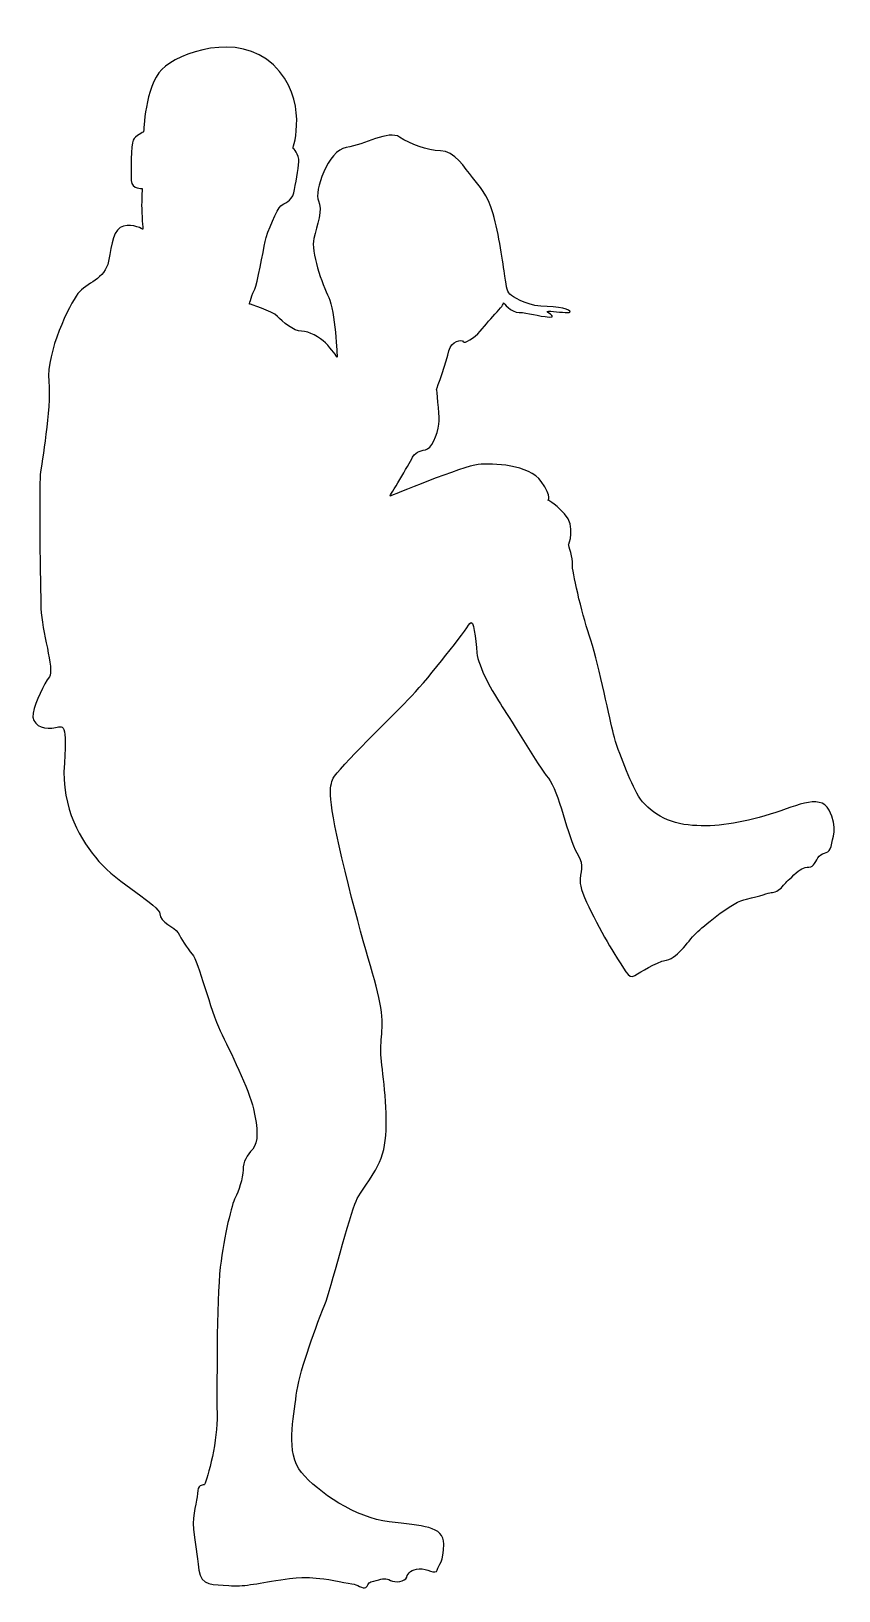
# Model space of a CAD drawing. Header units: centimetres. Extents: x -5 to 5, y -9.5 to 9.7.
import ezdxf

# ---------------------------------------------------------------- set-up
doc = ezdxf.new("R2010")
doc.units = ezdxf.units.CM
doc.header["$MEASUREMENT"] = 0
doc.layers.add('Camada 1', color=7, linetype='Continuous')

msp = doc.modelspace()

# ---------------------------------------------------------------- linework, layer by layer
at = {"layer": 'Camada 1'}
msp.add_open_spline([(-1.33923, -5.99616), (-1.48785, -6.36764), (-1.6593, -6.85227), (-1.69128, -7.11635), (-1.69128, -7.11635), (-1.72329, -7.38038), (-1.8273, -7.82842), (-1.62728, -8.0684), (-1.62728, -8.0684), (-1.42725, -8.30843), (-0.95516, -8.62847), (-0.54712, -8.67647), (-0.54712, -8.67647), (-0.13908, -8.72452), (0.12495, -8.72452), (0.12495, -8.94851), (0.12495, -8.94851), (0.12495, -9.17253), (0.06095, -9.20455), (0.04494, -9.26855), (0.04494, -9.26855), (0.02896, -9.33255), (-0.08309, -9.24453), (-0.17906, -9.25257), (-0.17906, -9.25257), (-0.27508, -9.26059), (-0.31511, -9.30057), (-0.33114, -9.3566), (-0.33114, -9.3566), (-0.34709, -9.41259), (-0.4751, -9.42865), (-0.53111, -9.39661), (-0.53111, -9.39661), (-0.58712, -9.3646), (-0.61914, -9.37259), (-0.70716, -9.39661), (-0.70716, -9.39661), (-0.79519, -9.42058), (-0.78714, -9.41259), (-0.81916, -9.46866), (-0.81916, -9.46866), (-0.85117, -9.52462), (-0.92317, -9.45265), (-0.97915, -9.44464), (-0.97915, -9.44464), (-1.03516, -9.4366), (-1.27519, -9.38066), (-1.40322, -9.37259), (-1.40322, -9.37259), (-1.5312, -9.3646), (-1.56319, -9.34063), (-1.88325, -9.38857), (-1.88325, -9.38857), (-2.20332, -9.43657), (-2.33929, -9.4766), (-2.52333, -9.46062), (-2.52333, -9.46062), (-2.70732, -9.44464), (-2.86737, -9.46866), (-2.89137, -9.26859), (-2.89137, -9.26859), (-2.91537, -9.06856), (-2.9314, -8.95657), (-2.95537, -8.76453), (-2.95537, -8.76453), (-2.97939, -8.5725), (-2.90737, -8.42846), (-2.90737, -8.32445), (-2.90737, -8.32445), (-2.90737, -8.22044), (-2.85136, -8.22044), (-2.82733, -8.22044), (-2.82733, -8.22044), (-2.80336, -8.22044), (-2.66736, -7.7244), (-2.66736, -7.41232), (-2.66736, -7.41232), (-2.66736, -7.1003), (-2.6753, -5.94015), (-2.62735, -5.5401), (-2.62735, -5.5401), (-2.57935, -5.1401), (-2.48334, -4.75603), (-2.44331, -4.68401), (-2.44331, -4.68401), (-2.4033, -4.61199), (-2.34729, -4.44401), (-2.34729, -4.34), (-2.34729, -4.34), (-2.34729, -4.23597), (-2.29929, -4.16397), (-2.2273, -4.08391), (-2.2273, -4.08391), (-2.15525, -4.00395), (-2.1633, -3.82793), (-2.21926, -3.5879), (-2.21926, -3.5879), (-2.27525, -3.34787), (-2.50731, -2.87583), (-2.62735, -2.62773), (-2.62735, -2.62773), (-2.74734, -2.37976), (-2.89942, -1.76371), (-2.97133, -1.68364), (-2.97133, -1.68364), (-3.04338, -1.60363), (-3.10738, -1.49161), (-3.14738, -1.41961), (-3.14738, -1.41961), (-3.18739, -1.34756), (-3.37138, -1.2916), (-3.37138, -1.18754), (-3.37138, -1.18754), (-3.37138, -1.08353), (-3.90748, -0.79551), (-4.12351, -0.53947), (-4.12351, -0.53947), (-4.33949, -0.28349), (-4.58756, 0.10058), (-4.54753, 0.6687), (-4.54753, 0.6687), (-4.50752, 1.23671), (-4.57954, 1.1087), (-4.69959, 1.10074), (-4.69959, 1.10074), (-4.81958, 1.09275), (-4.9556, 1.14075), (-4.93163, 1.28478), (-4.93163, 1.28478), (-4.90761, 1.42879), (-4.79558, 1.64483), (-4.73158, 1.7328), (-4.73158, 1.7328), (-4.6676, 1.82083), (-4.82757, 2.30888), (-4.83559, 2.57291), (-4.83559, 2.57291), (-4.84361, 2.83696), (-4.85956, 4.06111), (-4.84361, 4.22111), (-4.84361, 4.22111), (-4.82758, 4.38113), (-4.70756, 5.01319), (-4.73955, 5.37321), (-4.73955, 5.37321), (-4.77159, 5.73328), (-4.48354, 6.3174), (-4.37956, 6.45337), (-4.37956, 6.45337), (-4.2755, 6.58937), (-4.04349, 6.62937), (-4.00351, 6.85342), (-4.00351, 6.85342), (-3.96348, 7.07747), (-3.93951, 7.25347), (-3.81947, 7.28543), (-3.81947, 7.28543), (-3.69945, 7.3175), (-3.57947, 7.24548), (-3.57947, 7.24548), (-3.57947, 7.24548), (-3.57947, 7.24548), (-3.5955, 7.42947), (-3.5955, 7.54152), (-3.5955, 7.54152), (-3.5955, 7.65352), (-3.58748, 7.74954), (-3.58748, 7.74954), (-3.58748, 7.74954), (-3.58748, 7.74954), (-3.71549, 7.73351), (-3.7235, 7.84556), (-3.7235, 7.84556), (-3.73146, 7.95751), (-3.7235, 8.28556), (-3.69948, 8.34157), (-3.69948, 8.34157), (-3.67548, 8.39761), (-3.5715, 8.44563), (-3.5715, 8.44563), (-3.5715, 8.44563), (-3.5715, 8.44563), (-3.55547, 9.0057), (-3.34745, 9.21372), (-3.34745, 9.21372), (-3.13946, 9.42174), (-2.41135, 9.68576), (-1.97133, 9.26971), (-1.97133, 9.26971), (-1.53127, 8.85363), (-1.7313, 8.24556), (-1.7313, 8.24556), (-1.7313, 8.24556), (-1.7313, 8.24556), (-1.65126, 8.16558), (-1.65931, 8.07755), (-1.65931, 8.07755), (-1.66725, 7.98958), (-1.69932, 7.79754), (-1.72329, 7.69353), (-1.72329, 7.69353), (-1.74726, 7.58947), (-1.84328, 7.5655), (-1.88331, 7.53348), (-1.88331, 7.53348), (-1.92329, 7.50147), (-2.05137, 7.21344), (-2.07534, 7.09345), (-2.07534, 7.09345), (-2.09931, 6.97341), (-2.17136, 6.56537), (-2.20337, 6.50936), (-2.20337, 6.50936), (-2.23533, 6.45337), (-2.26735, 6.32532), (-2.26735, 6.32532), (-2.26735, 6.32532), (-2.26735, 6.32532), (-1.98731, 6.23735), (-1.92326, 6.17329), (-1.92326, 6.17329), (-1.85926, 6.10931), (-1.72326, 5.9893), (-1.62724, 5.9893), (-1.62724, 5.9893), (-1.53122, 5.9893), (-1.40324, 5.91725), (-1.3312, 5.84529), (-1.3312, 5.84529), (-1.25921, 5.7733), (-1.18719, 5.66924), (-1.18719, 5.66924), (-1.18719, 5.66924), (-1.18719, 5.66924), (-1.21121, 6.24534), (-1.2912, 6.40536), (-1.2912, 6.40536), (-1.37118, 6.56535), (-1.51525, 6.97342), (-1.47524, 7.13344), (-1.47524, 7.13344), (-1.43523, 7.29349), (-1.36324, 7.49346), (-1.41923, 7.59755), (-1.41923, 7.59755), (-1.47524, 7.70156), (-1.29924, 8.2216), (-1.07514, 8.25361), (-1.07514, 8.25361), (-0.85117, 8.28557), (-0.55507, 8.46964), (-0.41911, 8.38159), (-0.41911, 8.38159), (-0.28306, 8.29362), (-0.08309, 8.21358), (0.08497, 8.21358), (0.08497, 8.21358), (0.25298, 8.21358), (0.38898, 7.99752), (0.477, 7.88558), (0.477, 7.88558), (0.56503, 7.77358), (0.66099, 7.68555), (0.73304, 7.43746), (0.73304, 7.43746), (0.80503, 7.18947), (0.85303, 6.8214), (0.87705, 6.66943), (0.87705, 6.66943), (0.90102, 6.5174), (0.90102, 6.4694), (0.95703, 6.42935), (0.95703, 6.42935), (1.01302, 6.38937), (1.18103, 6.29335), (1.39709, 6.29335), (1.39709, 6.29335), (1.6131, 6.29335), (1.71718, 6.22935), (1.66911, 6.2213), (1.66911, 6.2213), (1.62111, 6.21331), (1.48512, 6.23733), (1.41307, 6.23733), (1.41307, 6.23733), (1.34108, 6.23733), (1.54912, 6.15732), (1.42111, 6.16534), (1.42111, 6.16534), (1.29308, 6.17328), (1.15706, 6.2213), (1.05305, 6.2213), (1.05305, 6.2213), (0.94902, 6.2213), (0.86104, 6.34134), (0.86104, 6.34134), (0.86104, 6.34134), (0.86104, 6.34134), (0.853, 6.30133), (0.78098, 6.22934), (0.78098, 6.22934), (0.70904, 6.15732), (0.64498, 6.06929), (0.57296, 5.98931), (0.57296, 5.98931), (0.50102, 5.90933), (0.38098, 5.82932), (0.36497, 5.86128), (0.36497, 5.86128), (0.34902, 5.89329), (0.21294, 5.86927), (0.18897, 5.74928), (0.18897, 5.74928), (0.165, 5.62924), (0.03697, 5.27724), (0.03697, 5.27724), (0.03697, 5.27724), (0.03697, 5.27724), (0.06898, 4.9812), (0.06898, 4.88518), (0.06898, 4.88518), (0.06898, 4.78916), (-0.00307, 4.57316), (-0.07503, 4.54114), (-0.07503, 4.54114), (-0.14708, 4.50915), (-0.21108, 4.52516), (-0.25902, 4.43713), (-0.25902, 4.43713), (-0.30707, 4.3491), (-0.53913, 3.9571), (-0.53913, 3.9571), (-0.53913, 3.9571), (-0.53913, 3.9571), (0.37305, 4.33315), (0.54902, 4.34911), (0.54902, 4.34911), (0.72507, 4.36514), (1.18108, 4.34911), (1.3251, 4.14115), (1.3251, 4.14115), (1.46917, 3.93308), (1.40514, 3.90911), (1.40514, 3.90911), (1.40514, 3.90911), (1.40514, 3.90911), (1.46917, 3.89308), (1.61313, 3.74105), (1.61313, 3.74105), (1.75717, 3.58902), (1.66113, 3.35703), (1.66113, 3.35703), (1.66113, 3.35703), (1.66113, 3.35703), (1.7172, 3.18897), (1.70913, 3.117), (1.70913, 3.117), (1.70114, 3.04495), (1.82113, 2.53291), (1.91715, 2.24491), (1.91715, 2.24491), (2.01322, 1.95686), (2.15721, 1.2768), (2.20523, 1.06873), (2.20523, 1.06873), (2.25323, 0.86071), (2.39726, 0.50067), (2.50125, 0.30064), (2.50125, 0.30064), (2.60524, 0.10061), (2.84526, -0.05935), (3.13331, -0.09142), (3.13331, -0.09142), (3.42136, -0.12338), (3.70939, -0.08335), (4.07745, 0.02063), (4.07745, 0.02063), (4.44549, 0.12464), (4.74952, 0.30863), (4.86956, 0.09262), (4.86956, 0.09262), (4.98958, -0.12339), (4.90954, -0.25943), (4.89358, -0.3554), (4.89358, -0.3554), (4.87757, -0.45147), (4.79754, -0.41946), (4.74954, -0.47544), (4.74954, -0.47544), (4.70157, -0.53143), (4.68554, -0.61149), (4.62153, -0.61149), (4.62153, -0.61149), (4.55752, -0.61149), (4.5175, -0.63551), (4.43749, -0.70751), (4.43749, -0.70751), (4.35748, -0.77951), (4.33348, -0.80353), (4.29348, -0.85152), (4.29348, -0.85152), (4.2535, -0.89949), (4.19752, -0.92351), (4.15748, -0.92351), (4.15748, -0.92351), (4.11747, -0.92351), (4.02945, -0.97151), (3.85345, -1.00352), (3.85345, -1.00352), (3.67742, -1.03551), (3.36535, -1.30755), (3.25337, -1.40354), (3.25337, -1.40354), (3.14132, -1.49958), (3.0213, -1.72361), (2.8693, -1.75562), (2.8693, -1.75562), (2.71727, -1.78761), (2.55725, -1.89958), (2.47729, -1.94763), (2.47729, -1.94763), (2.39728, -1.99563), (2.34926, -1.86759), (2.22125, -1.66762), (2.22125, -1.66762), (2.09322, -1.46757), (1.82115, -0.9715), (1.80517, -0.81151), (1.80517, -0.81151), (1.78914, -0.65149), (1.87716, -0.61948), (1.76514, -0.43543), (1.76514, -0.43543), (1.65314, -0.25144), (1.54112, 0.33263), (1.41309, 0.48466), (1.41309, 0.48466), (1.28508, 0.63669), (0.96507, 1.18874), (0.84503, 1.3648), (0.84503, 1.3648), (0.72504, 1.5408), (0.54899, 1.86081), (0.53301, 2.02882), (0.53301, 2.02882), (0.51703, 2.19683), (0.49298, 2.46888), (0.44498, 2.38884), (0.44498, 2.38884), (0.39698, 2.30886), (-0.05109, 1.72482), (-0.26712, 1.50077), (-0.26712, 1.50077), (-0.48313, 1.27675), (-1.18721, 0.58865), (-1.23526, 0.48464), (-1.23526, 0.48464), (-1.28323, 0.38063), (-1.31519, 0.26863), (-1.09125, -0.65952), (-1.09125, -0.65952), (-0.86715, -1.5876), (-0.69916, -2.02768), (-0.65119, -2.3397), (-0.65119, -2.3397), (-0.60319, -2.65172), (-0.67516, -2.77174), (-0.64315, -3.00378), (-0.64315, -3.00378), (-0.61119, -3.23579), (-0.55512, -3.73988), (-0.60317, -4.03595), (-0.60317, -4.03595), (-0.65117, -4.33197), (-0.88318, -4.56398), (-0.95517, -4.724), (-0.95517, -4.724), (-1.02718, -4.88409), (-1.27523, -5.83617), (-1.33923, -5.99616)], degree=3, knots=[0, 0, 0, 0, 0.00826446, 0.00826446, 0.00826446, 0.00826446, 0.01652893, 0.01652893, 0.01652893, 0.01652893, 0.02479339, 0.02479339, 0.02479339, 0.02479339, 0.03305785, 0.03305785, 0.03305785, 0.03305785, 0.04132231, 0.04132231, 0.04132231, 0.04132231, 0.04958678, 0.04958678, 0.04958678, 0.04958678, 0.05785124, 0.05785124, 0.05785124, 0.05785124, 0.0661157, 0.0661157, 0.0661157, 0.0661157, 0.07438017, 0.07438017, 0.07438017, 0.07438017, 0.08264463, 0.08264463, 0.08264463, 0.08264463, 0.09090909, 0.09090909, 0.09090909, 0.09090909, 0.09917355, 0.09917355, 0.09917355, 0.09917355, 0.10743802, 0.10743802, 0.10743802, 0.10743802, 0.11570248, 0.11570248, 0.11570248, 0.11570248, 0.12396694, 0.12396694, 0.12396694, 0.12396694, 0.1322314, 0.1322314, 0.1322314, 0.1322314, 0.14049587, 0.14049587, 0.14049587, 0.14049587, 0.14876033, 0.14876033, 0.14876033, 0.14876033, 0.15702479, 0.15702479, 0.15702479, 0.15702479, 0.16528926, 0.16528926, 0.16528926, 0.16528926, 0.17355372, 0.17355372, 0.17355372, 0.17355372, 0.18181818, 0.18181818, 0.18181818, 0.18181818, 0.19008264, 0.19008264, 0.19008264, 0.19008264, 0.19834711, 0.19834711, 0.19834711, 0.19834711, 0.20661157, 0.20661157, 0.20661157, 0.20661157, 0.21487603, 0.21487603, 0.21487603, 0.21487603, 0.2231405, 0.2231405, 0.2231405, 0.2231405, 0.23140496, 0.23140496, 0.23140496, 0.23140496, 0.23966942, 0.23966942, 0.23966942, 0.23966942, 0.24793388, 0.24793388, 0.24793388, 0.24793388, 0.25619835, 0.25619835, 0.25619835, 0.25619835, 0.26446281, 0.26446281, 0.26446281, 0.26446281, 0.27272727, 0.27272727, 0.27272727, 0.27272727, 0.28099174, 0.28099174, 0.28099174, 0.28099174, 0.2892562, 0.2892562, 0.2892562, 0.2892562, 0.29752066, 0.29752066, 0.29752066, 0.29752066, 0.30578512, 0.30578512, 0.30578512, 0.30578512, 0.31404959, 0.31404959, 0.31404959, 0.31404959, 0.32231405, 0.32231405, 0.32231405, 0.32231405, 0.33057851, 0.33057851, 0.33057851, 0.33057851, 0.33884298, 0.33884298, 0.33884298, 0.33884298, 0.34710744, 0.34710744, 0.34710744, 0.34710744, 0.3553719, 0.3553719, 0.3553719, 0.3553719, 0.36363636, 0.36363636, 0.36363636, 0.36363636, 0.37190083, 0.37190083, 0.37190083, 0.37190083, 0.38016529, 0.38016529, 0.38016529, 0.38016529, 0.38842975, 0.38842975, 0.38842975, 0.38842975, 0.39669421, 0.39669421, 0.39669421, 0.39669421, 0.40495868, 0.40495868, 0.40495868, 0.40495868, 0.41322314, 0.41322314, 0.41322314, 0.41322314, 0.4214876, 0.4214876, 0.4214876, 0.4214876, 0.42975207, 0.42975207, 0.42975207, 0.42975207, 0.43801653, 0.43801653, 0.43801653, 0.43801653, 0.44628099, 0.44628099, 0.44628099, 0.44628099, 0.45454545, 0.45454545, 0.45454545, 0.45454545, 0.46280992, 0.46280992, 0.46280992, 0.46280992, 0.47107438, 0.47107438, 0.47107438, 0.47107438, 0.47933884, 0.47933884, 0.47933884, 0.47933884, 0.48760331, 0.48760331, 0.48760331, 0.48760331, 0.49586777, 0.49586777, 0.49586777, 0.49586777, 0.50413223, 0.50413223, 0.50413223, 0.50413223, 0.51239669, 0.51239669, 0.51239669, 0.51239669, 0.52066116, 0.52066116, 0.52066116, 0.52066116, 0.52892562, 0.52892562, 0.52892562, 0.52892562, 0.53719008, 0.53719008, 0.53719008, 0.53719008, 0.54545455, 0.54545455, 0.54545455, 0.54545455, 0.55371901, 0.55371901, 0.55371901, 0.55371901, 0.56198347, 0.56198347, 0.56198347, 0.56198347, 0.57024793, 0.57024793, 0.57024793, 0.57024793, 0.5785124, 0.5785124, 0.5785124, 0.5785124, 0.58677686, 0.58677686, 0.58677686, 0.58677686, 0.59504132, 0.59504132, 0.59504132, 0.59504132, 0.60330579, 0.60330579, 0.60330579, 0.60330579, 0.61157025, 0.61157025, 0.61157025, 0.61157025, 0.61983471, 0.61983471, 0.61983471, 0.61983471, 0.62809917, 0.62809917, 0.62809917, 0.62809917, 0.63636364, 0.63636364, 0.63636364, 0.63636364, 0.6446281, 0.6446281, 0.6446281, 0.6446281, 0.65289256, 0.65289256, 0.65289256, 0.65289256, 0.66115702, 0.66115702, 0.66115702, 0.66115702, 0.66942149, 0.66942149, 0.66942149, 0.66942149, 0.67768595, 0.67768595, 0.67768595, 0.67768595, 0.68595041, 0.68595041, 0.68595041, 0.68595041, 0.69421488, 0.69421488, 0.69421488, 0.69421488, 0.70247934, 0.70247934, 0.70247934, 0.70247934, 0.7107438, 0.7107438, 0.7107438, 0.7107438, 0.71900826, 0.71900826, 0.71900826, 0.71900826, 0.72727273, 0.72727273, 0.72727273, 0.72727273, 0.73553719, 0.73553719, 0.73553719, 0.73553719, 0.74380165, 0.74380165, 0.74380165, 0.74380165, 0.75206612, 0.75206612, 0.75206612, 0.75206612, 0.76033058, 0.76033058, 0.76033058, 0.76033058, 0.76859504, 0.76859504, 0.76859504, 0.76859504, 0.7768595, 0.7768595, 0.7768595, 0.7768595, 0.78512397, 0.78512397, 0.78512397, 0.78512397, 0.79338843, 0.79338843, 0.79338843, 0.79338843, 0.80165289, 0.80165289, 0.80165289, 0.80165289, 0.80991736, 0.80991736, 0.80991736, 0.80991736, 0.81818182, 0.81818182, 0.81818182, 0.81818182, 0.82644628, 0.82644628, 0.82644628, 0.82644628, 0.83471074, 0.83471074, 0.83471074, 0.83471074, 0.84297521, 0.84297521, 0.84297521, 0.84297521, 0.85123967, 0.85123967, 0.85123967, 0.85123967, 0.85950413, 0.85950413, 0.85950413, 0.85950413, 0.8677686, 0.8677686, 0.8677686, 0.8677686, 0.87603306, 0.87603306, 0.87603306, 0.87603306, 0.88429752, 0.88429752, 0.88429752, 0.88429752, 0.89256198, 0.89256198, 0.89256198, 0.89256198, 0.90082645, 0.90082645, 0.90082645, 0.90082645, 0.90909091, 0.90909091, 0.90909091, 0.90909091, 0.91735537, 0.91735537, 0.91735537, 0.91735537, 0.92561983, 0.92561983, 0.92561983, 0.92561983, 0.9338843, 0.9338843, 0.9338843, 0.9338843, 0.94214876, 0.94214876, 0.94214876, 0.94214876, 0.95041322, 0.95041322, 0.95041322, 0.95041322, 0.95867769, 0.95867769, 0.95867769, 0.95867769, 0.96694215, 0.96694215, 0.96694215, 0.96694215, 0.97520661, 0.97520661, 0.97520661, 0.97520661, 0.98347107, 0.98347107, 0.98347107, 0.98347107, 1, 1, 1, 1], dxfattribs=at)

doc.saveas('drawing.dxf')
